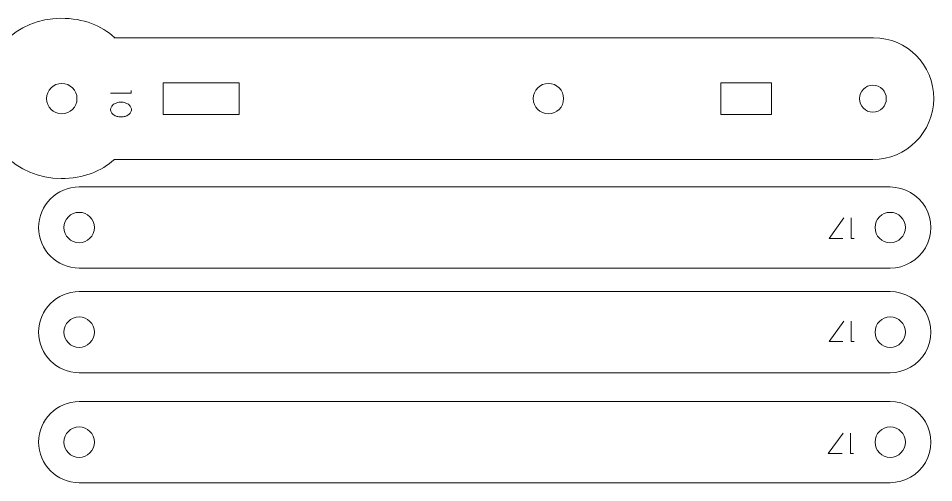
# Model space of a CAD drawing. Header units: millimetres. Extents: x 1 to 3601, y 1 to 1216.
# Drawn here: x 653 to 743.3, y 151.3 to 197.1 of the extents above; entities that cross this region are included whole.
import ezdxf

# ---------------------------------------------------------------- set-up
doc = ezdxf.new("R2010")
doc.units = ezdxf.units.MM
doc.layers.get('0').update_dxf_attribs({"lineweight": 5})
doc.layers.add('MARCATGE', color=1, linetype='Continuous', lineweight=5)
doc.layers.add('TALL 1', color=4, linetype='Continuous', lineweight=5)

msp = doc.modelspace()

# ---------------------------------------------------------------- linework, layer by layer
for points, knots in [([(662.528, 195.177), (662.528, 195.177), (662.471, 195.144), (662.471, 195.144), (662.471, 195.144), (662.471, 195.144), (737.405, 195.143), (737.405, 195.143), (737.405, 195.143), (740.719, 195.143), (743.326, 192.457), (743.326, 189.144), (743.326, 189.144), (743.326, 185.83), (740.64, 183.144), (737.326, 183.144), (737.326, 183.144), (737.326, 183.144), (662.471, 183.144), (662.471, 183.144), (662.471, 183.144), (662.471, 183.144), (662.514, 183.139), (662.514, 183.139), (662.514, 183.139), (661.24, 181.992), (659.485, 181.26), (657.25, 181.26), (657.25, 181.26), (652.884, 181.26), (649.346, 184.799), (649.346, 189.164), (649.346, 189.164), (649.345, 193.529), (652.884, 197.068), (657.249, 197.068), (657.249, 197.068), (659.493, 197.068), (661.253, 196.331), (662.528, 195.177)], [0, 0, 0, 0, 0.090909, 0.090909, 0.090909, 0.090909, 0.181818, 0.181818, 0.181818, 0.181818, 0.272727, 0.272727, 0.272727, 0.272727, 0.363636, 0.363636, 0.363636, 0.363636, 0.454545, 0.454545, 0.454545, 0.454545, 0.545455, 0.545455, 0.545455, 0.545455, 0.636364, 0.636364, 0.636364, 0.636364, 0.727273, 0.727273, 0.727273, 0.727273, 0.818182, 0.818182, 0.818182, 0.818182, 1, 1, 1, 1]), ([(659.04, 172.43), (659.04, 172.43), (739.04, 172.43), (739.04, 172.43), (739.04, 172.43), (740.469, 172.43), (741.79, 173.193), (742.504, 174.43), (742.504, 174.43), (743.219, 175.668), (743.219, 177.193), (742.504, 178.43), (742.504, 178.43), (741.79, 179.668), (740.469, 180.43), (739.04, 180.43), (739.04, 180.43), (739.04, 180.43), (659.04, 180.43), (659.04, 180.43), (659.04, 180.43), (656.831, 180.43), (655.04, 178.639), (655.04, 176.43), (655.04, 176.43), (655.04, 174.221), (656.831, 172.43), (659.04, 172.43)], [0, 0, 0, 0, 0.125, 0.125, 0.125, 0.125, 0.25, 0.25, 0.25, 0.25, 0.375, 0.375, 0.375, 0.375, 0.5, 0.5, 0.5, 0.5, 0.625, 0.625, 0.625, 0.625, 0.75, 0.75, 0.75, 0.75, 1, 1, 1, 1]), ([(659.04, 162.111), (659.04, 162.111), (739.04, 162.111), (739.04, 162.111), (739.04, 162.111), (740.469, 162.111), (741.79, 162.874), (742.504, 164.111), (742.504, 164.111), (743.219, 165.349), (743.219, 166.874), (742.504, 168.111), (742.504, 168.111), (741.79, 169.349), (740.469, 170.111), (739.04, 170.111), (739.04, 170.111), (739.04, 170.111), (659.04, 170.111), (659.04, 170.111), (659.04, 170.111), (656.831, 170.111), (655.04, 168.321), (655.04, 166.111), (655.04, 166.111), (655.04, 163.902), (656.831, 162.111), (659.04, 162.111)], [0, 0, 0, 0, 0.125, 0.125, 0.125, 0.125, 0.25, 0.25, 0.25, 0.25, 0.375, 0.375, 0.375, 0.375, 0.5, 0.5, 0.5, 0.5, 0.625, 0.625, 0.625, 0.625, 0.75, 0.75, 0.75, 0.75, 1, 1, 1, 1]), ([(659.04, 151.264), (659.04, 151.264), (739.04, 151.264), (739.04, 151.264), (739.04, 151.264), (740.469, 151.264), (741.79, 152.026), (742.504, 153.264), (742.504, 153.264), (743.219, 154.501), (743.219, 156.026), (742.504, 157.264), (742.504, 157.264), (741.79, 158.501), (740.469, 159.263), (739.04, 159.263), (739.04, 159.263), (739.04, 159.263), (659.04, 159.263), (659.04, 159.263), (659.04, 159.263), (656.831, 159.263), (655.04, 157.473), (655.04, 155.264), (655.04, 155.264), (655.04, 153.054), (656.831, 151.264), (659.04, 151.264)], [0, 0, 0, 0, 0.125, 0.125, 0.125, 0.125, 0.25, 0.25, 0.25, 0.25, 0.375, 0.375, 0.375, 0.375, 0.5, 0.5, 0.5, 0.5, 0.625, 0.625, 0.625, 0.625, 0.75, 0.75, 0.75, 0.75, 1, 1, 1, 1])]:
    msp.add_open_spline(points, degree=3, knots=knots)
at = {"layer": 'MARCATGE'}
for points, knots in [([(664.174, 189.67), (664.174, 189.67), (664.174, 189.961), (664.174, 189.961), (664.174, 189.961), (664.174, 189.961), (664.174, 189.67), (664.174, 189.67), (664.174, 189.67), (664.174, 189.67), (662.142, 189.67), (662.142, 189.67), (662.142, 189.67), (662.142, 189.67), (664.174, 189.67), (664.174, 189.67)], [0, 0, 0, 0, 0.2, 0.2, 0.2, 0.2, 0.4, 0.4, 0.4, 0.4, 0.6, 0.6, 0.6, 0.6, 1, 1, 1, 1]), ([(662.142, 188.067), (662.142, 188.169), (662.169, 188.264), (662.222, 188.352), (662.222, 188.352), (662.276, 188.441), (662.349, 188.519), (662.442, 188.585), (662.442, 188.585), (662.535, 188.652), (662.645, 188.705), (662.77, 188.743), (662.77, 188.743), (662.895, 188.782), (663.028, 188.801), (663.169, 188.801), (663.169, 188.801), (663.31, 188.801), (663.443, 188.782), (663.568, 188.743), (663.568, 188.743), (663.693, 188.705), (663.803, 188.652), (663.896, 188.585), (663.896, 188.585), (663.989, 188.519), (664.063, 188.441), (664.117, 188.352), (664.117, 188.352), (664.172, 188.264), (664.199, 188.169), (664.199, 188.067), (664.199, 188.067), (664.199, 187.966), (664.172, 187.871), (664.117, 187.782), (664.117, 187.782), (664.063, 187.694), (663.989, 187.616), (663.896, 187.55), (663.896, 187.55), (663.803, 187.483), (663.693, 187.43), (663.568, 187.392), (663.568, 187.392), (663.443, 187.353), (663.31, 187.334), (663.169, 187.334), (663.169, 187.334), (663.028, 187.334), (662.895, 187.353), (662.77, 187.392), (662.77, 187.392), (662.645, 187.43), (662.535, 187.483), (662.442, 187.55), (662.442, 187.55), (662.349, 187.616), (662.276, 187.694), (662.222, 187.782), (662.222, 187.782), (662.169, 187.871), (662.142, 187.966), (662.142, 188.067)], [0, 0, 0, 0, 0.058824, 0.058824, 0.058824, 0.058824, 0.117647, 0.117647, 0.117647, 0.117647, 0.176471, 0.176471, 0.176471, 0.176471, 0.235294, 0.235294, 0.235294, 0.235294, 0.294118, 0.294118, 0.294118, 0.294118, 0.352941, 0.352941, 0.352941, 0.352941, 0.411765, 0.411765, 0.411765, 0.411765, 0.470588, 0.470588, 0.470588, 0.470588, 0.529412, 0.529412, 0.529412, 0.529412, 0.588235, 0.588235, 0.588235, 0.588235, 0.647059, 0.647059, 0.647059, 0.647059, 0.705882, 0.705882, 0.705882, 0.705882, 0.764706, 0.764706, 0.764706, 0.764706, 0.823529, 0.823529, 0.823529, 0.823529, 0.882353, 0.882353, 0.882353, 0.882353, 1, 1, 1, 1]), ([(733, 175.34), (733, 175.34), (734.453, 177.372), (734.453, 177.372), (734.453, 177.372), (734.453, 177.372), (733, 175.34), (733, 175.34), (733, 175.34), (733, 175.34), (734.377, 175.34), (734.377, 175.34), (734.377, 175.34), (734.377, 175.34), (733, 175.34), (733, 175.34)], [0, 0, 0, 0, 0.2, 0.2, 0.2, 0.2, 0.4, 0.4, 0.4, 0.4, 0.6, 0.6, 0.6, 0.6, 1, 1, 1, 1]), ([(735.201, 175.34), (735.201, 175.34), (735.492, 175.34), (735.492, 175.34), (735.492, 175.34), (735.492, 175.34), (735.201, 175.34), (735.201, 175.34), (735.201, 175.34), (735.201, 175.34), (735.201, 177.372), (735.201, 177.372), (735.201, 177.372), (735.201, 177.372), (735.201, 175.34), (735.201, 175.34)], [0, 0, 0, 0, 0.2, 0.2, 0.2, 0.2, 0.4, 0.4, 0.4, 0.4, 0.6, 0.6, 0.6, 0.6, 1, 1, 1, 1]), ([(733, 165.177), (733, 165.177), (734.453, 167.209), (734.453, 167.209), (734.453, 167.209), (734.453, 167.209), (733, 165.177), (733, 165.177), (733, 165.177), (733, 165.177), (734.377, 165.177), (734.377, 165.177), (734.377, 165.177), (734.377, 165.177), (733, 165.177), (733, 165.177)], [0, 0, 0, 0, 0.2, 0.2, 0.2, 0.2, 0.4, 0.4, 0.4, 0.4, 0.6, 0.6, 0.6, 0.6, 1, 1, 1, 1]), ([(735.201, 165.177), (735.201, 165.177), (735.492, 165.177), (735.492, 165.177), (735.492, 165.177), (735.492, 165.177), (735.201, 165.177), (735.201, 165.177), (735.201, 165.177), (735.201, 165.177), (735.201, 167.209), (735.201, 167.209), (735.201, 167.209), (735.201, 167.209), (735.201, 165.177), (735.201, 165.177)], [0, 0, 0, 0, 0.2, 0.2, 0.2, 0.2, 0.4, 0.4, 0.4, 0.4, 0.6, 0.6, 0.6, 0.6, 1, 1, 1, 1]), ([(732.933, 154.131), (732.933, 154.131), (734.386, 156.163), (734.386, 156.163), (734.386, 156.163), (734.386, 156.163), (732.933, 154.131), (732.933, 154.131), (732.933, 154.131), (732.933, 154.131), (734.31, 154.131), (734.31, 154.131), (734.31, 154.131), (734.31, 154.131), (732.933, 154.131), (732.933, 154.131)], [0, 0, 0, 0, 0.2, 0.2, 0.2, 0.2, 0.4, 0.4, 0.4, 0.4, 0.6, 0.6, 0.6, 0.6, 1, 1, 1, 1]), ([(735.134, 154.131), (735.134, 154.131), (735.425, 154.131), (735.425, 154.131), (735.425, 154.131), (735.425, 154.131), (735.134, 154.131), (735.134, 154.131), (735.134, 154.131), (735.134, 154.131), (735.134, 156.163), (735.134, 156.163), (735.134, 156.163), (735.134, 156.163), (735.134, 154.131), (735.134, 154.131)], [0, 0, 0, 0, 0.2, 0.2, 0.2, 0.2, 0.4, 0.4, 0.4, 0.4, 0.6, 0.6, 0.6, 0.6, 1, 1, 1, 1])]:
    msp.add_open_spline(points, degree=3, knots=knots, dxfattribs=at)
at = {"layer": 'TALL 1'}
for points, knots in [([(655.826, 189.144), (655.826, 188.315), (656.498, 187.644), (657.326, 187.644), (657.326, 187.644), (658.154, 187.644), (658.826, 188.315), (658.826, 189.144), (658.826, 189.144), (658.826, 189.972), (658.154, 190.643), (657.326, 190.644), (657.326, 190.644), (656.498, 190.644), (655.826, 189.972), (655.826, 189.144)], [0, 0, 0, 0, 0.2, 0.2, 0.2, 0.2, 0.4, 0.4, 0.4, 0.4, 0.6, 0.6, 0.6, 0.6, 1, 1, 1, 1]), ([(674.826, 187.594), (674.826, 187.594), (667.326, 187.594), (667.326, 187.594), (667.326, 187.594), (667.326, 187.594), (667.326, 190.694), (667.326, 190.694), (667.326, 190.694), (667.326, 190.694), (674.826, 190.694), (674.826, 190.694), (674.826, 190.694), (674.826, 190.694), (674.826, 187.594), (674.826, 187.594)], [0, 0, 0, 0, 0.2, 0.2, 0.2, 0.2, 0.4, 0.4, 0.4, 0.4, 0.6, 0.6, 0.6, 0.6, 1, 1, 1, 1]), ([(706.826, 189.144), (706.826, 188.315), (706.155, 187.644), (705.326, 187.644), (705.326, 187.644), (704.498, 187.644), (703.826, 188.315), (703.826, 189.144), (703.826, 189.144), (703.826, 189.972), (704.498, 190.644), (705.326, 190.644), (705.326, 190.644), (706.155, 190.644), (706.826, 189.972), (706.826, 189.144)], [0, 0, 0, 0, 0.2, 0.2, 0.2, 0.2, 0.4, 0.4, 0.4, 0.4, 0.6, 0.6, 0.6, 0.6, 1, 1, 1, 1]), ([(727.326, 187.644), (727.326, 187.644), (727.326, 187.594), (727.326, 187.594), (727.326, 187.594), (727.326, 187.594), (722.326, 187.594), (722.326, 187.594), (722.326, 187.594), (722.326, 187.594), (722.326, 187.644), (722.326, 187.644), (722.326, 187.644), (722.326, 187.644), (722.326, 190.644), (722.326, 190.644), (722.326, 190.644), (722.326, 190.644), (722.326, 190.694), (722.326, 190.694), (722.326, 190.694), (722.326, 190.694), (727.326, 190.694), (727.326, 190.694), (727.326, 190.694), (727.326, 190.694), (727.326, 190.644), (727.326, 190.644), (727.326, 190.644), (727.326, 190.644), (727.326, 187.644), (727.326, 187.644)], [0, 0, 0, 0, 0.111111, 0.111111, 0.111111, 0.111111, 0.222222, 0.222222, 0.222222, 0.222222, 0.333333, 0.333333, 0.333333, 0.333333, 0.444444, 0.444444, 0.444444, 0.444444, 0.555556, 0.555556, 0.555556, 0.555556, 0.666667, 0.666667, 0.666667, 0.666667, 0.777778, 0.777778, 0.777778, 0.777778, 1, 1, 1, 1]), ([(738.651, 189.144), (738.651, 188.412), (738.058, 187.819), (737.326, 187.819), (737.326, 187.819), (736.594, 187.819), (736.001, 188.412), (736.001, 189.144), (736.001, 189.144), (736.001, 189.875), (736.594, 190.469), (737.326, 190.469), (737.326, 190.469), (738.058, 190.469), (738.651, 189.875), (738.651, 189.144)], [0, 0, 0, 0, 0.2, 0.2, 0.2, 0.2, 0.4, 0.4, 0.4, 0.4, 0.6, 0.6, 0.6, 0.6, 1, 1, 1, 1]), ([(657.54, 176.43), (657.54, 175.602), (658.212, 174.93), (659.04, 174.93), (659.04, 174.93), (659.869, 174.93), (660.54, 175.602), (660.54, 176.43), (660.54, 176.43), (660.54, 177.259), (659.869, 177.93), (659.04, 177.93), (659.04, 177.93), (658.212, 177.93), (657.54, 177.259), (657.54, 176.43)], [0, 0, 0, 0, 0.2, 0.2, 0.2, 0.2, 0.4, 0.4, 0.4, 0.4, 0.6, 0.6, 0.6, 0.6, 1, 1, 1, 1]), ([(737.54, 176.43), (737.54, 175.602), (738.212, 174.93), (739.04, 174.93), (739.04, 174.93), (739.869, 174.93), (740.54, 175.602), (740.54, 176.43), (740.54, 176.43), (740.54, 177.259), (739.869, 177.93), (739.04, 177.93), (739.04, 177.93), (738.212, 177.93), (737.54, 177.259), (737.54, 176.43)], [0, 0, 0, 0, 0.2, 0.2, 0.2, 0.2, 0.4, 0.4, 0.4, 0.4, 0.6, 0.6, 0.6, 0.6, 1, 1, 1, 1]), ([(657.54, 166.111), (657.54, 165.283), (658.212, 164.611), (659.04, 164.611), (659.04, 164.611), (659.869, 164.611), (660.54, 165.283), (660.54, 166.111), (660.54, 166.111), (660.54, 166.94), (659.869, 167.611), (659.04, 167.611), (659.04, 167.611), (658.212, 167.611), (657.54, 166.94), (657.54, 166.111)], [0, 0, 0, 0, 0.2, 0.2, 0.2, 0.2, 0.4, 0.4, 0.4, 0.4, 0.6, 0.6, 0.6, 0.6, 1, 1, 1, 1]), ([(737.54, 166.111), (737.54, 165.283), (738.212, 164.611), (739.04, 164.611), (739.04, 164.611), (739.869, 164.611), (740.54, 165.283), (740.54, 166.111), (740.54, 166.111), (740.54, 166.94), (739.869, 167.611), (739.04, 167.611), (739.04, 167.611), (738.212, 167.611), (737.54, 166.94), (737.54, 166.111)], [0, 0, 0, 0, 0.2, 0.2, 0.2, 0.2, 0.4, 0.4, 0.4, 0.4, 0.6, 0.6, 0.6, 0.6, 1, 1, 1, 1]), ([(657.54, 155.264), (657.54, 154.435), (658.212, 153.764), (659.04, 153.764), (659.04, 153.764), (659.869, 153.763), (660.54, 154.435), (660.54, 155.263), (660.54, 155.263), (660.54, 156.092), (659.869, 156.763), (659.04, 156.764), (659.04, 156.764), (658.212, 156.764), (657.54, 156.092), (657.54, 155.264)], [0, 0, 0, 0, 0.2, 0.2, 0.2, 0.2, 0.4, 0.4, 0.4, 0.4, 0.6, 0.6, 0.6, 0.6, 1, 1, 1, 1]), ([(737.54, 155.264), (737.54, 154.435), (738.212, 153.764), (739.04, 153.764), (739.04, 153.764), (739.869, 153.763), (740.54, 154.435), (740.54, 155.263), (740.54, 155.263), (740.54, 156.092), (739.869, 156.763), (739.04, 156.764), (739.04, 156.764), (738.212, 156.764), (737.54, 156.092), (737.54, 155.264)], [0, 0, 0, 0, 0.2, 0.2, 0.2, 0.2, 0.4, 0.4, 0.4, 0.4, 0.6, 0.6, 0.6, 0.6, 1, 1, 1, 1])]:
    msp.add_open_spline(points, degree=3, knots=knots, dxfattribs=at)

doc.saveas('drawing.dxf')
